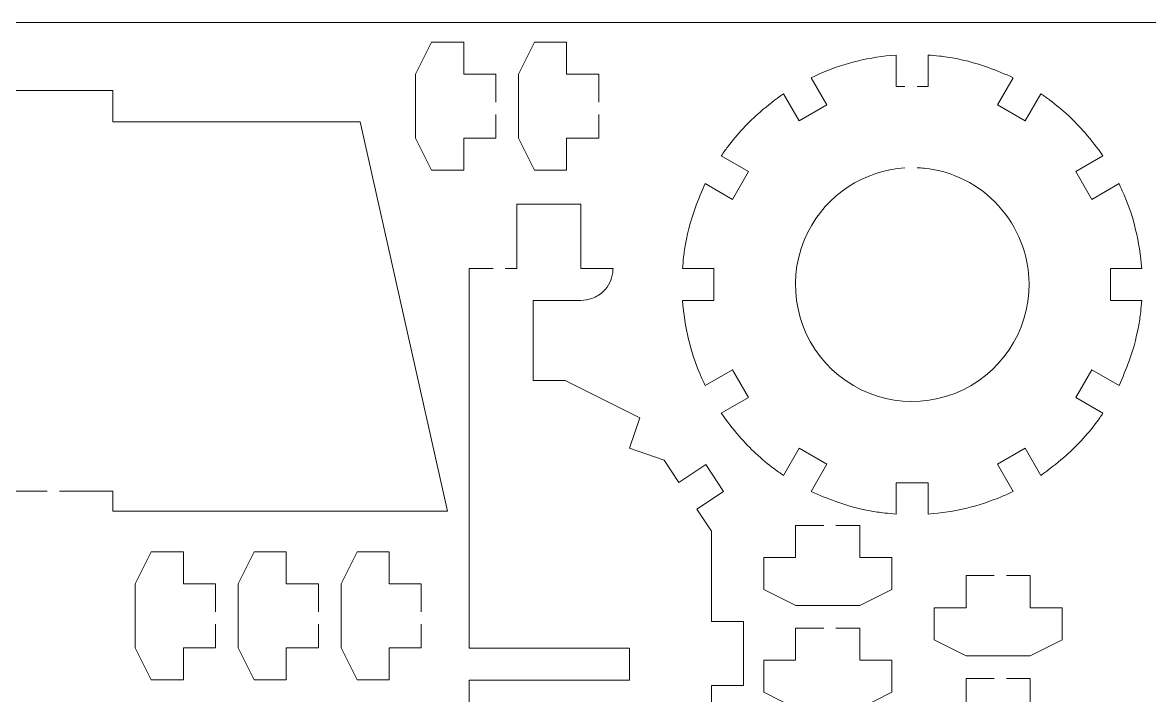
# Model space of a CAD drawing. Header units: centimetres. Extents: x -17.9 to 31.7, y -34.2 to -8.9.
# Drawn here: x -10.61 to -1.44, y -14.4 to -8.92 of the extents above; entities that cross this region are included whole.
import ezdxf

# ---------------------------------------------------------------- set-up
doc = ezdxf.new("R2010")
doc.units = ezdxf.units.CM
doc.header["$MEASUREMENT"] = 0
doc.layers.add('Layer 1', color=7, linetype='Continuous')

msp = doc.modelspace()

# ---------------------------------------------------------------- linework, layer by layer
at = {"layer": 'Layer 1', "color": 250, "lineweight": 20}
msp.add_open_spline([(31.68436, -8.92394), (31.68436, -8.92394), (-17.90561, -8.92394), (-17.90561, -8.92394)], degree=3, dxfattribs=at)
at = {"layer": 'Layer 1', "color": 250, "lineweight": 9}
for points, knots in [([(-6.76079, -9.57305), (-6.76079, -9.57305), (-6.76079, -9.34423), (-6.76079, -9.34423), (-6.76079, -9.34423), (-6.76079, -9.34423), (-7.02177, -9.34423), (-7.02177, -9.34423), (-7.02177, -9.34423), (-7.02177, -9.34423), (-7.02177, -9.0845), (-7.02177, -9.0845), (-7.02177, -9.0845), (-7.02177, -9.0845), (-7.28275, -9.0845), (-7.28275, -9.0845), (-7.28275, -9.0845), (-7.28275, -9.0845), (-7.41325, -9.34549), (-7.41325, -9.34549), (-7.41325, -9.34549), (-7.41325, -9.34549), (-7.41325, -9.8662), (-7.41325, -9.8662), (-7.41325, -9.8662), (-7.41325, -9.8662), (-7.28275, -10.12718), (-7.28275, -10.12718)], [0, 0, 0, 0, 0.125, 0.125, 0.125, 0.125, 0.25, 0.25, 0.25, 0.25, 0.375, 0.375, 0.375, 0.375, 0.5, 0.5, 0.5, 0.5, 0.625, 0.625, 0.625, 0.625, 0.75, 0.75, 0.75, 0.75, 1, 1, 1, 1]), ([(-5.92294, -9.57305), (-5.92294, -9.57305), (-5.92294, -9.34423), (-5.92294, -9.34423), (-5.92294, -9.34423), (-5.92294, -9.34423), (-6.18392, -9.34423), (-6.18392, -9.34423), (-6.18392, -9.34423), (-6.18392, -9.34423), (-6.18392, -9.0845), (-6.18392, -9.0845), (-6.18392, -9.0845), (-6.18392, -9.0845), (-6.4449, -9.0845), (-6.4449, -9.0845), (-6.4449, -9.0845), (-6.4449, -9.0845), (-6.5754, -9.34549), (-6.5754, -9.34549), (-6.5754, -9.34549), (-6.5754, -9.34549), (-6.5754, -9.8662), (-6.5754, -9.8662), (-6.5754, -9.8662), (-6.5754, -9.8662), (-6.4449, -10.12718), (-6.4449, -10.12718)], [0, 0, 0, 0, 0.125, 0.125, 0.125, 0.125, 0.25, 0.25, 0.25, 0.25, 0.375, 0.375, 0.375, 0.375, 0.5, 0.5, 0.5, 0.5, 0.625, 0.625, 0.625, 0.625, 0.75, 0.75, 0.75, 0.75, 1, 1, 1, 1]), ([(-4.92492, -10.00962), (-4.92492, -10.00962), (-4.70339, -10.13772), (-4.70339, -10.13772), (-4.70339, -10.13772), (-4.70339, -10.13772), (-4.83388, -10.36374), (-4.83388, -10.36374), (-4.83388, -10.36374), (-4.83388, -10.36374), (-5.0555, -10.23578), (-5.0555, -10.23578), (-5.0555, -10.23578), (-5.08547, -10.30119), (-5.1128, -10.36779), (-5.13741, -10.43541), (-5.13741, -10.43541), (-5.1772, -10.5447), (-5.20608, -10.65765), (-5.22365, -10.77262), (-5.22365, -10.77262), (-5.22682, -10.79341), (-5.22953, -10.81427), (-5.23177, -10.83518), (-5.23177, -10.83518), (-5.23504, -10.86579), (-5.23785, -10.89645), (-5.24019, -10.92715), (-5.24019, -10.92715), (-5.24019, -10.92715), (-4.98484, -10.92715), (-4.98484, -10.92715), (-4.98484, -10.92715), (-4.98484, -10.92715), (-4.98484, -11.18813), (-4.98484, -11.18813), (-4.98484, -11.18813), (-4.98484, -11.18813), (-5.24019, -11.18813), (-5.24019, -11.18813), (-5.24019, -11.18813), (-5.23208, -11.29468), (-5.2156, -11.40042), (-5.19089, -11.50438), (-5.19089, -11.50438), (-5.1679, -11.6011), (-5.13676, -11.69571), (-5.0978, -11.78718), (-5.0978, -11.78718), (-5.09116, -11.80275), (-5.08422, -11.81818), (-5.07696, -11.83348), (-5.07696, -11.83348), (-5.06971, -11.84877), (-5.06256, -11.8641), (-5.0555, -11.87949), (-5.0555, -11.87949), (-5.0555, -11.87949), (-4.83388, -11.75153), (-4.83388, -11.75153), (-4.83388, -11.75153), (-4.83388, -11.75153), (-4.70339, -11.97755), (-4.70339, -11.97755), (-4.70339, -11.97755), (-4.70339, -11.97755), (-4.92492, -12.10564), (-4.92492, -12.10564), (-4.92492, -12.10564), (-4.8791, -12.17007), (-4.8303, -12.23235), (-4.77869, -12.29224), (-4.77869, -12.29224), (-4.69325, -12.39137), (-4.59729, -12.48092), (-4.4925, -12.55929), (-4.4925, -12.55929), (-4.48046, -12.56828), (-4.46828, -12.57707), (-4.45593, -12.58563), (-4.45593, -12.58563), (-4.44358, -12.59418), (-4.43129, -12.60282), (-4.41904, -12.61152), (-4.41904, -12.61152), (-4.41904, -12.61152), (-4.29095, -12.38999), (-4.29095, -12.38999), (-4.29095, -12.38999), (-4.29095, -12.38999), (-4.06493, -12.52048), (-4.06493, -12.52048), (-4.06493, -12.52048), (-4.06493, -12.52048), (-4.19288, -12.74211), (-4.19288, -12.74211), (-4.19288, -12.74211), (-4.12746, -12.77208), (-4.06087, -12.79941), (-3.99327, -12.82401), (-3.99327, -12.82401), (-3.88397, -12.86379), (-3.77103, -12.89268), (-3.65605, -12.91024), (-3.65605, -12.91024), (-3.63525, -12.91342), (-3.6144, -12.91612), (-3.59348, -12.91837), (-3.59348, -12.91837), (-3.56288, -12.92164), (-3.53222, -12.92445), (-3.50153, -12.92678), (-3.50153, -12.92678), (-3.50153, -12.92678), (-3.50152, -12.67145), (-3.50152, -12.67145), (-3.50152, -12.67145), (-3.50152, -12.67145), (-3.24054, -12.67145), (-3.24054, -12.67145), (-3.24054, -12.67145), (-3.24054, -12.67145), (-3.24054, -12.92678), (-3.24054, -12.92678), (-3.24054, -12.92678), (-3.13399, -12.91867), (-3.02825, -12.9022), (-2.92429, -12.87749), (-2.92429, -12.87749), (-2.82756, -12.85449), (-2.73296, -12.82336), (-2.64149, -12.7844), (-2.64149, -12.7844), (-2.62591, -12.77776), (-2.61049, -12.77082), (-2.59519, -12.76356), (-2.59519, -12.76356), (-2.57991, -12.75631), (-2.56457, -12.74915), (-2.54919, -12.74211), (-2.54919, -12.74211), (-2.54919, -12.74211), (-2.67714, -12.52048), (-2.67714, -12.52048), (-2.67714, -12.52048), (-2.67714, -12.52048), (-2.45111, -12.38999), (-2.45111, -12.38999), (-2.45111, -12.38999), (-2.45111, -12.38999), (-2.32302, -12.61152), (-2.32302, -12.61152), (-2.32302, -12.61152), (-2.25859, -12.5657), (-2.19633, -12.5169), (-2.13643, -12.46528), (-2.13643, -12.46528), (-2.0373, -12.37985), (-1.94776, -12.28389), (-1.86938, -12.1791), (-1.86938, -12.1791), (-1.86038, -12.16705), (-1.85161, -12.15487), (-1.84304, -12.14252), (-1.84304, -12.14252), (-1.83448, -12.13018), (-1.82585, -12.11788), (-1.81714, -12.10564), (-1.81714, -12.10564), (-1.81714, -12.10564), (-2.03867, -11.97755), (-2.03867, -11.97755), (-2.03867, -11.97755), (-2.03867, -11.97755), (-1.90818, -11.75153), (-1.90818, -11.75153), (-1.90818, -11.75153), (-1.90818, -11.75153), (-1.68656, -11.87948), (-1.68656, -11.87948), (-1.68656, -11.87948), (-1.65659, -11.81407), (-1.62927, -11.74748), (-1.60466, -11.67986), (-1.60466, -11.67986), (-1.56487, -11.57057), (-1.536, -11.45762), (-1.51843, -11.34265), (-1.51843, -11.34265), (-1.51525, -11.32186), (-1.51254, -11.301), (-1.5103, -11.28009), (-1.5103, -11.28009), (-1.50702, -11.24947), (-1.50422, -11.21882), (-1.50188, -11.18813), (-1.50188, -11.18813), (-1.50188, -11.18813), (-1.75722, -11.18813), (-1.75722, -11.18813), (-1.75722, -11.18813), (-1.75722, -11.18813), (-1.75722, -10.92715), (-1.75722, -10.92715), (-1.75722, -10.92715), (-1.75722, -10.92715), (-1.50188, -10.92715), (-1.50188, -10.92715), (-1.50188, -10.92715), (-1.50999, -10.8206), (-1.52648, -10.71485), (-1.55119, -10.61089), (-1.55119, -10.61089), (-1.57417, -10.51416), (-1.60532, -10.41956), (-1.64428, -10.32809), (-1.64428, -10.32809), (-1.6509, -10.31252), (-1.65785, -10.29709), (-1.6651, -10.2818), (-1.6651, -10.2818), (-1.67236, -10.2665), (-1.67951, -10.25118), (-1.68657, -10.23579), (-1.68657, -10.23579), (-1.68657, -10.23579), (-1.90818, -10.36374), (-1.90818, -10.36374), (-1.90818, -10.36374), (-1.90818, -10.36374), (-2.03867, -10.13772), (-2.03867, -10.13772), (-2.03867, -10.13772), (-2.03867, -10.13772), (-1.81714, -10.00962), (-1.81714, -10.00962), (-1.81714, -10.00962), (-1.86297, -9.94518), (-1.91177, -9.88292), (-1.96339, -9.82302), (-1.96339, -9.82302), (-2.04882, -9.72389), (-2.14478, -9.63435), (-2.24958, -9.55598), (-2.24958, -9.55598), (-2.26161, -9.54698), (-2.2738, -9.5382), (-2.28614, -9.52964), (-2.28614, -9.52964), (-2.29849, -9.52107), (-2.31078, -9.51245), (-2.32302, -9.50374), (-2.32302, -9.50374), (-2.32302, -9.50374), (-2.45111, -9.72528), (-2.45111, -9.72528), (-2.45111, -9.72528), (-2.45111, -9.72528), (-2.67714, -9.5948), (-2.67714, -9.5948), (-2.67714, -9.5948), (-2.67714, -9.5948), (-2.54918, -9.37316), (-2.54918, -9.37316), (-2.54918, -9.37316), (-2.61459, -9.34319), (-2.68118, -9.31586), (-2.7488, -9.29126), (-2.7488, -9.29126), (-2.85809, -9.25147), (-2.97104, -9.22259), (-3.08601, -9.20503), (-3.08601, -9.20503), (-3.10681, -9.20184), (-3.12767, -9.19914), (-3.14858, -9.1969), (-3.14858, -9.1969), (-3.17919, -9.19362), (-3.20985, -9.19082), (-3.24054, -9.18849), (-3.24054, -9.18849), (-3.24054, -9.18849), (-3.24054, -9.44382), (-3.24054, -9.44382), (-3.24054, -9.44382), (-3.24054, -9.44382), (-3.32921, -9.44382), (-3.32921, -9.44382)], [0, 0, 0, 0, 0.0136986, 0.0136986, 0.0136986, 0.0136986, 0.0273973, 0.0273973, 0.0273973, 0.0273973, 0.0410959, 0.0410959, 0.0410959, 0.0410959, 0.0547945, 0.0547945, 0.0547945, 0.0547945, 0.0684932, 0.0684932, 0.0684932, 0.0684932, 0.0821918, 0.0821918, 0.0821918, 0.0821918, 0.0958904, 0.0958904, 0.0958904, 0.0958904, 0.109589, 0.109589, 0.109589, 0.109589, 0.1232877, 0.1232877, 0.1232877, 0.1232877, 0.1369863, 0.1369863, 0.1369863, 0.1369863, 0.1506849, 0.1506849, 0.1506849, 0.1506849, 0.1643836, 0.1643836, 0.1643836, 0.1643836, 0.1780822, 0.1780822, 0.1780822, 0.1780822, 0.1917808, 0.1917808, 0.1917808, 0.1917808, 0.2054795, 0.2054795, 0.2054795, 0.2054795, 0.2191781, 0.2191781, 0.2191781, 0.2191781, 0.2328767, 0.2328767, 0.2328767, 0.2328767, 0.2465753, 0.2465753, 0.2465753, 0.2465753, 0.260274, 0.260274, 0.260274, 0.260274, 0.2739726, 0.2739726, 0.2739726, 0.2739726, 0.2876712, 0.2876712, 0.2876712, 0.2876712, 0.3013699, 0.3013699, 0.3013699, 0.3013699, 0.3150685, 0.3150685, 0.3150685, 0.3150685, 0.3287671, 0.3287671, 0.3287671, 0.3287671, 0.3424658, 0.3424658, 0.3424658, 0.3424658, 0.3561644, 0.3561644, 0.3561644, 0.3561644, 0.369863, 0.369863, 0.369863, 0.369863, 0.3835616, 0.3835616, 0.3835616, 0.3835616, 0.3972603, 0.3972603, 0.3972603, 0.3972603, 0.4109589, 0.4109589, 0.4109589, 0.4109589, 0.4246575, 0.4246575, 0.4246575, 0.4246575, 0.4383562, 0.4383562, 0.4383562, 0.4383562, 0.4520548, 0.4520548, 0.4520548, 0.4520548, 0.4657534, 0.4657534, 0.4657534, 0.4657534, 0.4794521, 0.4794521, 0.4794521, 0.4794521, 0.4931507, 0.4931507, 0.4931507, 0.4931507, 0.5068493, 0.5068493, 0.5068493, 0.5068493, 0.5205479, 0.5205479, 0.5205479, 0.5205479, 0.5342466, 0.5342466, 0.5342466, 0.5342466, 0.5479452, 0.5479452, 0.5479452, 0.5479452, 0.5616438, 0.5616438, 0.5616438, 0.5616438, 0.5753425, 0.5753425, 0.5753425, 0.5753425, 0.5890411, 0.5890411, 0.5890411, 0.5890411, 0.6027397, 0.6027397, 0.6027397, 0.6027397, 0.6164384, 0.6164384, 0.6164384, 0.6164384, 0.630137, 0.630137, 0.630137, 0.630137, 0.6438356, 0.6438356, 0.6438356, 0.6438356, 0.6575342, 0.6575342, 0.6575342, 0.6575342, 0.6712329, 0.6712329, 0.6712329, 0.6712329, 0.6849315, 0.6849315, 0.6849315, 0.6849315, 0.6986301, 0.6986301, 0.6986301, 0.6986301, 0.7123288, 0.7123288, 0.7123288, 0.7123288, 0.7260274, 0.7260274, 0.7260274, 0.7260274, 0.739726, 0.739726, 0.739726, 0.739726, 0.7534247, 0.7534247, 0.7534247, 0.7534247, 0.7671233, 0.7671233, 0.7671233, 0.7671233, 0.7808219, 0.7808219, 0.7808219, 0.7808219, 0.7945205, 0.7945205, 0.7945205, 0.7945205, 0.8082192, 0.8082192, 0.8082192, 0.8082192, 0.8219178, 0.8219178, 0.8219178, 0.8219178, 0.8356164, 0.8356164, 0.8356164, 0.8356164, 0.8493151, 0.8493151, 0.8493151, 0.8493151, 0.8630137, 0.8630137, 0.8630137, 0.8630137, 0.8767123, 0.8767123, 0.8767123, 0.8767123, 0.890411, 0.890411, 0.890411, 0.890411, 0.9041096, 0.9041096, 0.9041096, 0.9041096, 0.9178082, 0.9178082, 0.9178082, 0.9178082, 0.9315068, 0.9315068, 0.9315068, 0.9315068, 0.9452055, 0.9452055, 0.9452055, 0.9452055, 0.9589041, 0.9589041, 0.9589041, 0.9589041, 0.9726027, 0.9726027, 0.9726027, 0.9726027, 1, 1, 1, 1]), ([(-3.42921, -9.44382), (-3.42921, -9.44382), (-3.50152, -9.44382), (-3.50152, -9.44382), (-3.50152, -9.44382), (-3.50152, -9.44382), (-3.50152, -9.18848), (-3.50152, -9.18848), (-3.50152, -9.18848), (-3.60807, -9.19659), (-3.71381, -9.21307), (-3.81778, -9.23778), (-3.81778, -9.23778), (-3.91451, -9.26077), (-4.00911, -9.29191), (-4.10058, -9.33087), (-4.10058, -9.33087), (-4.11615, -9.33749), (-4.13159, -9.34444), (-4.14687, -9.3517), (-4.14687, -9.3517), (-4.16216, -9.35896), (-4.1775, -9.36612), (-4.19289, -9.37316), (-4.19289, -9.37316), (-4.19289, -9.37316), (-4.06493, -9.5948), (-4.06493, -9.5948), (-4.06493, -9.5948), (-4.06493, -9.5948), (-4.29095, -9.72528), (-4.29095, -9.72528), (-4.29095, -9.72528), (-4.29095, -9.72528), (-4.41904, -9.50374), (-4.41904, -9.50374), (-4.41904, -9.50374), (-4.48349, -9.54956), (-4.54575, -9.59837), (-4.60564, -9.64999), (-4.60564, -9.64999), (-4.70477, -9.7354), (-4.79432, -9.83137), (-4.8727, -9.93617), (-4.8727, -9.93617), (-4.88168, -9.94821), (-4.89047, -9.9604), (-4.89903, -9.97274), (-4.89903, -9.97274), (-4.90758, -9.98508), (-4.91622, -9.99738), (-4.92492, -10.00962)], [0, 0, 0, 0, 0.0714286, 0.0714286, 0.0714286, 0.0714286, 0.1428571, 0.1428571, 0.1428571, 0.1428571, 0.2142857, 0.2142857, 0.2142857, 0.2142857, 0.2857143, 0.2857143, 0.2857143, 0.2857143, 0.3571429, 0.3571429, 0.3571429, 0.3571429, 0.4285714, 0.4285714, 0.4285714, 0.4285714, 0.5, 0.5, 0.5, 0.5, 0.5714286, 0.5714286, 0.5714286, 0.5714286, 0.6428571, 0.6428571, 0.6428571, 0.6428571, 0.7142857, 0.7142857, 0.7142857, 0.7142857, 0.7857143, 0.7857143, 0.7857143, 0.7857143, 0.8571429, 0.8571429, 0.8571429, 0.8571429, 1, 1, 1, 1]), ([(-7.15321, -12.90324), (-7.15321, -12.90324), (-7.86432, -9.73376), (-7.86432, -9.73376), (-7.86432, -9.73376), (-7.86432, -9.73376), (-9.87843, -9.73376), (-9.87843, -9.73376), (-9.87843, -9.73376), (-9.87843, -9.73376), (-9.87843, -9.47614), (-9.87843, -9.47614), (-9.87843, -9.47614), (-9.87843, -9.47614), (-10.92237, -9.47614), (-10.92237, -9.47614), (-10.92237, -9.47614), (-10.92237, -9.47614), (-10.92237, -9.73376), (-10.92237, -9.73376), (-10.92237, -9.73376), (-10.92237, -9.73376), (-12.93646, -9.73376), (-12.93646, -9.73376), (-12.93646, -9.73376), (-12.93646, -9.73376), (-13.64761, -12.90324), (-13.64761, -12.90324), (-13.64761, -12.90324), (-13.64761, -12.90324), (-10.92237, -12.90324), (-10.92237, -12.90324), (-10.92237, -12.90324), (-10.92237, -12.90324), (-10.92237, -12.74131), (-10.92237, -12.74131), (-10.92237, -12.74131), (-10.92237, -12.74131), (-10.41326, -12.74131), (-10.41326, -12.74131)], [0, 0, 0, 0, 0.0909091, 0.0909091, 0.0909091, 0.0909091, 0.1818182, 0.1818182, 0.1818182, 0.1818182, 0.2727273, 0.2727273, 0.2727273, 0.2727273, 0.3636364, 0.3636364, 0.3636364, 0.3636364, 0.4545455, 0.4545455, 0.4545455, 0.4545455, 0.5454545, 0.5454545, 0.5454545, 0.5454545, 0.6363636, 0.6363636, 0.6363636, 0.6363636, 0.7272727, 0.7272727, 0.7272727, 0.7272727, 0.8181818, 0.8181818, 0.8181818, 0.8181818, 1, 1, 1, 1]), ([(-7.28275, -10.12718), (-7.28275, -10.12718), (-7.02175, -10.12718), (-7.02175, -10.12718), (-7.02175, -10.12718), (-7.02175, -10.12718), (-7.02175, -9.8662), (-7.02175, -9.8662), (-7.02175, -9.8662), (-7.02175, -9.8662), (-6.76079, -9.8662), (-6.76079, -9.8662), (-6.76079, -9.8662), (-6.76079, -9.8662), (-6.76079, -9.67305), (-6.76079, -9.67305)], [0, 0, 0, 0, 0.2, 0.2, 0.2, 0.2, 0.4, 0.4, 0.4, 0.4, 0.6, 0.6, 0.6, 0.6, 1, 1, 1, 1]), ([(-6.4449, -10.12718), (-6.4449, -10.12718), (-6.1839, -10.12718), (-6.1839, -10.12718), (-6.1839, -10.12718), (-6.1839, -10.12718), (-6.1839, -9.8662), (-6.1839, -9.8662), (-6.1839, -9.8662), (-6.1839, -9.8662), (-5.92294, -9.8662), (-5.92294, -9.8662), (-5.92294, -9.8662), (-5.92294, -9.8662), (-5.92294, -9.67305), (-5.92294, -9.67305)], [0, 0, 0, 0, 0.2, 0.2, 0.2, 0.2, 0.4, 0.4, 0.4, 0.4, 0.6, 0.6, 0.6, 0.6, 1, 1, 1, 1]), ([(-3.42921, -10.10777), (-3.76261, -10.12892), (-4.0655, -10.32474), (-4.21909, -10.62997), (-4.21909, -10.62997), (-4.39629, -10.98211), (-4.33812, -11.40703), (-4.07282, -11.6986), (-4.07282, -11.6986), (-3.80745, -11.99024), (-3.38959, -12.08776), (-3.02254, -11.94374), (-3.02254, -11.94374), (-2.65548, -11.79971), (-2.41546, -11.44404), (-2.41924, -11.04977), (-2.41924, -11.04977), (-2.42148, -10.8149), (-2.51009, -10.58908), (-2.66817, -10.41536), (-2.66817, -10.41536), (-2.82547, -10.24248), (-3.0412, -10.13393), (-3.27378, -10.11063)], [0, 0, 0, 0, 0.1428571, 0.1428571, 0.1428571, 0.1428571, 0.2857143, 0.2857143, 0.2857143, 0.2857143, 0.4285714, 0.4285714, 0.4285714, 0.4285714, 0.5714286, 0.5714286, 0.5714286, 0.5714286, 0.7142857, 0.7142857, 0.7142857, 0.7142857, 1, 1, 1, 1]), ([(-5.3119, -18.84972), (-5.3119, -18.84972), (-4.70847, -18.84972), (-4.70847, -18.84972), (-4.70847, -18.84972), (-4.70847, -18.84972), (-4.70847, -18.32774), (-4.70847, -18.32774), (-4.70847, -18.32774), (-4.70847, -18.32774), (-4.96946, -18.32774), (-4.96946, -18.32774), (-4.96946, -18.32774), (-4.96946, -18.32774), (-4.96946, -17.43143), (-4.96946, -17.43143), (-4.96946, -17.43143), (-4.96946, -17.43143), (-4.70847, -17.43143), (-4.70847, -17.43143), (-4.70847, -17.43143), (-4.70847, -17.43143), (-4.70847, -16.90946), (-4.70847, -16.90946), (-4.70847, -16.90946), (-4.70847, -16.90946), (-5.58678, -16.90946), (-5.58678, -16.90946), (-5.58678, -16.90946), (-5.58678, -16.90946), (-5.58678, -15.98254), (-5.58678, -15.98254), (-5.58678, -15.98254), (-5.58678, -15.98254), (-5.67304, -15.73621), (-5.67304, -15.73621), (-5.67304, -15.73621), (-5.67304, -15.73621), (-5.38875, -15.63666), (-5.38875, -15.63666), (-5.38875, -15.63666), (-5.38875, -15.63666), (-5.2693, -15.45644), (-5.2693, -15.45644), (-5.2693, -15.45644), (-5.2693, -15.45644), (-5.05176, -15.60062), (-5.05176, -15.60062), (-5.05176, -15.60062), (-5.05176, -15.60062), (-4.90757, -15.38309), (-4.90757, -15.38309), (-4.90757, -15.38309), (-4.90757, -15.38309), (-5.12511, -15.2389), (-5.12511, -15.2389), (-5.12511, -15.2389), (-5.12511, -15.2389), (-5.00565, -15.05868), (-5.00565, -15.05868), (-5.00565, -15.05868), (-5.00565, -15.05868), (-5.00565, -14.32349), (-5.00565, -14.32349), (-5.00565, -14.32349), (-5.00565, -14.32349), (-4.74467, -14.32349), (-4.74467, -14.32349), (-4.74467, -14.32349), (-4.74467, -14.32349), (-4.74467, -13.80152), (-4.74467, -13.80152), (-4.74467, -13.80152), (-4.74467, -13.80152), (-5.00565, -13.80152), (-5.00565, -13.80152), (-5.00565, -13.80152), (-5.00565, -13.80152), (-5.00565, -13.06633), (-5.00565, -13.06633), (-5.00565, -13.06633), (-5.00565, -13.06633), (-5.12511, -12.88611), (-5.12511, -12.88611), (-5.12511, -12.88611), (-5.12511, -12.88611), (-4.90757, -12.74193), (-4.90757, -12.74193), (-4.90757, -12.74193), (-4.90757, -12.74193), (-5.05176, -12.52438), (-5.05176, -12.52438), (-5.05176, -12.52438), (-5.05176, -12.52438), (-5.2693, -12.66858), (-5.2693, -12.66858), (-5.2693, -12.66858), (-5.2693, -12.66858), (-5.38875, -12.48835), (-5.38875, -12.48835), (-5.38875, -12.48835), (-5.38875, -12.48835), (-5.67304, -12.3888), (-5.67304, -12.3888), (-5.67304, -12.3888), (-5.67304, -12.3888), (-5.58678, -12.14248), (-5.58678, -12.14248), (-5.58678, -12.14248), (-5.58678, -12.14248), (-6.195, -11.83808), (-6.195, -11.83808), (-6.195, -11.83808), (-6.195, -11.83808), (-6.45579, -11.83808), (-6.45579, -11.83808), (-6.45579, -11.83808), (-6.45579, -11.83808), (-6.45579, -11.18729), (-6.45579, -11.18729), (-6.45579, -11.18729), (-6.45579, -11.18729), (-6.06703, -11.18729), (-6.06703, -11.18729), (-6.06703, -11.18729), (-6.03678, -11.1863), (-6.00685, -11.18075), (-5.97825, -11.17084), (-5.97825, -11.17084), (-5.9422, -11.15833), (-5.90946, -11.13783), (-5.88248, -11.11085), (-5.88248, -11.11085), (-5.84185, -11.07022), (-5.81577, -11.01733), (-5.80828, -10.96038), (-5.80828, -10.96038), (-5.80753, -10.95472), (-5.80688, -10.94905), (-5.80688, -10.94336), (-5.80688, -10.94336), (-5.80688, -10.93766), (-5.80604, -10.93199), (-5.80604, -10.92631), (-5.80604, -10.92631), (-5.80604, -10.92631), (-6.06703, -10.92631), (-6.06703, -10.92631), (-6.06703, -10.92631), (-6.06703, -10.92631), (-6.06703, -10.40433), (-6.06703, -10.40433), (-6.06703, -10.40433), (-6.06703, -10.40433), (-6.58863, -10.40433), (-6.58863, -10.40433), (-6.58863, -10.40433), (-6.58863, -10.40433), (-6.58863, -10.92631), (-6.58863, -10.92631), (-6.58863, -10.92631), (-6.58863, -10.92631), (-6.6832, -10.92631), (-6.6832, -10.92631)], [0, 0, 0, 0, 0.0238095, 0.0238095, 0.0238095, 0.0238095, 0.047619, 0.047619, 0.047619, 0.047619, 0.0714286, 0.0714286, 0.0714286, 0.0714286, 0.0952381, 0.0952381, 0.0952381, 0.0952381, 0.1190476, 0.1190476, 0.1190476, 0.1190476, 0.1428571, 0.1428571, 0.1428571, 0.1428571, 0.1666667, 0.1666667, 0.1666667, 0.1666667, 0.1904762, 0.1904762, 0.1904762, 0.1904762, 0.2142857, 0.2142857, 0.2142857, 0.2142857, 0.2380952, 0.2380952, 0.2380952, 0.2380952, 0.2619048, 0.2619048, 0.2619048, 0.2619048, 0.2857143, 0.2857143, 0.2857143, 0.2857143, 0.3095238, 0.3095238, 0.3095238, 0.3095238, 0.3333333, 0.3333333, 0.3333333, 0.3333333, 0.3571429, 0.3571429, 0.3571429, 0.3571429, 0.3809524, 0.3809524, 0.3809524, 0.3809524, 0.4047619, 0.4047619, 0.4047619, 0.4047619, 0.4285714, 0.4285714, 0.4285714, 0.4285714, 0.452381, 0.452381, 0.452381, 0.452381, 0.4761905, 0.4761905, 0.4761905, 0.4761905, 0.5, 0.5, 0.5, 0.5, 0.5238095, 0.5238095, 0.5238095, 0.5238095, 0.547619, 0.547619, 0.547619, 0.547619, 0.5714286, 0.5714286, 0.5714286, 0.5714286, 0.5952381, 0.5952381, 0.5952381, 0.5952381, 0.6190476, 0.6190476, 0.6190476, 0.6190476, 0.6428571, 0.6428571, 0.6428571, 0.6428571, 0.6666667, 0.6666667, 0.6666667, 0.6666667, 0.6904762, 0.6904762, 0.6904762, 0.6904762, 0.7142857, 0.7142857, 0.7142857, 0.7142857, 0.7380952, 0.7380952, 0.7380952, 0.7380952, 0.7619048, 0.7619048, 0.7619048, 0.7619048, 0.7857143, 0.7857143, 0.7857143, 0.7857143, 0.8095238, 0.8095238, 0.8095238, 0.8095238, 0.8333333, 0.8333333, 0.8333333, 0.8333333, 0.8571429, 0.8571429, 0.8571429, 0.8571429, 0.8809524, 0.8809524, 0.8809524, 0.8809524, 0.9047619, 0.9047619, 0.9047619, 0.9047619, 0.9285714, 0.9285714, 0.9285714, 0.9285714, 0.952381, 0.952381, 0.952381, 0.952381, 1, 1, 1, 1]), ([(-6.7832, -10.92631), (-6.7832, -10.92631), (-6.97777, -10.92631), (-6.97777, -10.92631), (-6.97777, -10.92631), (-6.97777, -10.92631), (-6.97777, -14.01845), (-6.97777, -14.01845), (-6.97777, -14.01845), (-6.97777, -14.01845), (-5.67304, -14.01845), (-5.67304, -14.01845), (-5.67304, -14.01845), (-5.67304, -14.01845), (-5.67304, -14.27883), (-5.67304, -14.27883), (-5.67304, -14.27883), (-5.67304, -14.27883), (-6.97797, -14.27883), (-6.97797, -14.27883), (-6.97797, -14.27883), (-6.97797, -14.27883), (-6.97798, -16.29522), (-6.97798, -16.29522), (-6.97798, -16.29522), (-6.97897, -16.32547), (-6.98451, -16.35541), (-6.99443, -16.38401), (-6.99443, -16.38401), (-7.00693, -16.42005), (-7.02744, -16.4528), (-7.05442, -16.47977), (-7.05442, -16.47977), (-7.07459, -16.49994), (-7.09794, -16.51668), (-7.12353, -16.5293), (-7.12353, -16.5293), (-7.14912, -16.54192), (-7.17661, -16.55026), (-7.2049, -16.55399), (-7.2049, -16.55399), (-7.22065, -16.55606), (-7.2365, -16.5573), (-7.25238, -16.55772), (-7.25238, -16.55772), (-7.28209, -16.55849), (-7.31139, -16.56471), (-7.33884, -16.57609), (-7.33884, -16.57609), (-7.38116, -16.59363), (-7.41813, -16.62199), (-7.44602, -16.65834), (-7.44602, -16.65834), (-7.4739, -16.69468), (-7.49174, -16.73772), (-7.49771, -16.78315), (-7.49771, -16.78315), (-7.49771, -16.78691), (-7.49883, -16.79069), (-7.49883, -16.79447), (-7.49883, -16.79447), (-7.49883, -16.80205), (-7.49995, -16.80963), (-7.49995, -16.81722), (-7.49995, -16.81722), (-7.49995, -16.81722), (-7.49994, -17.0782), (-7.49994, -17.0782), (-7.49994, -17.0782), (-7.49896, -17.10845), (-7.49341, -17.13838), (-7.48349, -17.16697), (-7.48349, -17.16697), (-7.471, -17.20302), (-7.45048, -17.23576), (-7.42351, -17.26274), (-7.42351, -17.26274), (-7.40334, -17.28292), (-7.37999, -17.29965), (-7.3544, -17.31226), (-7.3544, -17.31226), (-7.3288, -17.32489), (-7.30132, -17.33322), (-7.27304, -17.33694), (-7.27304, -17.33694), (-7.25728, -17.33901), (-7.24143, -17.34026), (-7.22554, -17.34068), (-7.22554, -17.34068), (-7.19584, -17.34144), (-7.16653, -17.34767), (-7.13908, -17.35903), (-7.13908, -17.35903), (-7.09676, -17.37656), (-7.05978, -17.40493), (-7.03188, -17.44127), (-7.03188, -17.44127), (-7.00399, -17.47761), (-6.98615, -17.52066), (-6.98016, -17.56608), (-6.98016, -17.56608), (-6.98016, -17.56985), (-6.97904, -17.57365), (-6.97904, -17.57745), (-6.97904, -17.57745), (-6.97904, -17.58501), (-6.97792, -17.59258), (-6.97792, -17.60015), (-6.97792, -17.60015), (-6.97792, -17.60015), (-6.97793, -20.50588), (-6.97793, -20.50588), (-6.97793, -20.50588), (-6.97892, -20.53613), (-6.98447, -20.56605), (-6.99439, -20.59465), (-6.99439, -20.59465), (-7.00689, -20.63069), (-7.02739, -20.66343), (-7.05437, -20.69041), (-7.05437, -20.69041), (-7.07455, -20.71059), (-7.0979, -20.72732), (-7.12348, -20.73994), (-7.12348, -20.73994), (-7.14907, -20.75256), (-7.17656, -20.7609), (-7.20485, -20.76462), (-7.20485, -20.76462), (-7.2206, -20.76669), (-7.23645, -20.76794), (-7.25233, -20.76835), (-7.25233, -20.76835), (-7.28203, -20.76912), (-7.31134, -20.77535), (-7.33879, -20.78672), (-7.33879, -20.78672), (-7.38111, -20.80425), (-7.41807, -20.83261), (-7.44597, -20.86896), (-7.44597, -20.86896), (-7.47386, -20.90531), (-7.49169, -20.94835), (-7.49766, -20.99377), (-7.49766, -20.99377), (-7.49766, -20.99754), (-7.49878, -21.00131), (-7.49878, -21.0051), (-7.49878, -21.0051), (-7.49878, -21.01268), (-7.4999, -21.02025), (-7.4999, -21.02784), (-7.4999, -21.02784), (-7.4999, -21.02784), (-7.4999, -21.28882), (-7.4999, -21.28882), (-7.4999, -21.28882), (-7.49891, -21.31907), (-7.49337, -21.34901), (-7.48346, -21.37761), (-7.48346, -21.37761), (-7.47097, -21.41365), (-7.45047, -21.44639), (-7.4235, -21.47336), (-7.4235, -21.47336), (-7.40334, -21.49353), (-7.38, -21.51027), (-7.35441, -21.52289), (-7.35441, -21.52289), (-7.32882, -21.53551), (-7.30134, -21.54385), (-7.27305, -21.54757), (-7.27305, -21.54757), (-7.2573, -21.54965), (-7.24145, -21.55089), (-7.22556, -21.55131), (-7.22556, -21.55131), (-7.19586, -21.55208), (-7.16656, -21.55831), (-7.13911, -21.56968), (-7.13911, -21.56968), (-7.09678, -21.58721), (-7.0598, -21.61557), (-7.03191, -21.65191), (-7.03191, -21.65191), (-7.00401, -21.68826), (-6.98617, -21.73131), (-6.98018, -21.77673), (-6.98018, -21.77673), (-6.98018, -21.7805), (-6.97906, -21.78429), (-6.97906, -21.78809), (-6.97906, -21.78809), (-6.97906, -21.79565), (-6.97794, -21.80322), (-6.97794, -21.8108), (-6.97794, -21.8108), (-6.97794, -21.8108), (-6.97797, -24.33248), (-6.97797, -24.33248), (-6.97797, -24.33248), (-6.97797, -24.33248), (-5.67304, -24.33248), (-5.67304, -24.33248), (-5.67304, -24.33248), (-5.67304, -24.33248), (-5.67304, -24.59287), (-5.67304, -24.59287), (-5.67304, -24.59287), (-5.67304, -24.59287), (-6.45579, -24.59287), (-6.45579, -24.59287), (-6.45579, -24.59287), (-6.45579, -24.59287), (-6.45579, -26.31849), (-6.45579, -26.31849), (-6.45579, -26.31849), (-6.45579, -26.31849), (-6.91388, -26.48479), (-6.91388, -26.48479), (-6.91388, -26.48479), (-6.91388, -26.48479), (-6.91388, -26.8314), (-6.91388, -26.8314), (-6.91388, -26.8314), (-6.91388, -26.8314), (-5.67304, -26.8314), (-5.67304, -26.8314)], [0, 0, 0, 0, 0.0172414, 0.0172414, 0.0172414, 0.0172414, 0.0344828, 0.0344828, 0.0344828, 0.0344828, 0.0517241, 0.0517241, 0.0517241, 0.0517241, 0.0689655, 0.0689655, 0.0689655, 0.0689655, 0.0862069, 0.0862069, 0.0862069, 0.0862069, 0.1034483, 0.1034483, 0.1034483, 0.1034483, 0.1206897, 0.1206897, 0.1206897, 0.1206897, 0.137931, 0.137931, 0.137931, 0.137931, 0.1551724, 0.1551724, 0.1551724, 0.1551724, 0.1724138, 0.1724138, 0.1724138, 0.1724138, 0.1896552, 0.1896552, 0.1896552, 0.1896552, 0.2068966, 0.2068966, 0.2068966, 0.2068966, 0.2241379, 0.2241379, 0.2241379, 0.2241379, 0.2413793, 0.2413793, 0.2413793, 0.2413793, 0.2586207, 0.2586207, 0.2586207, 0.2586207, 0.2758621, 0.2758621, 0.2758621, 0.2758621, 0.2931034, 0.2931034, 0.2931034, 0.2931034, 0.3103448, 0.3103448, 0.3103448, 0.3103448, 0.3275862, 0.3275862, 0.3275862, 0.3275862, 0.3448276, 0.3448276, 0.3448276, 0.3448276, 0.362069, 0.362069, 0.362069, 0.362069, 0.3793103, 0.3793103, 0.3793103, 0.3793103, 0.3965517, 0.3965517, 0.3965517, 0.3965517, 0.4137931, 0.4137931, 0.4137931, 0.4137931, 0.4310345, 0.4310345, 0.4310345, 0.4310345, 0.4482759, 0.4482759, 0.4482759, 0.4482759, 0.4655172, 0.4655172, 0.4655172, 0.4655172, 0.4827586, 0.4827586, 0.4827586, 0.4827586, 0.5, 0.5, 0.5, 0.5, 0.5172414, 0.5172414, 0.5172414, 0.5172414, 0.5344828, 0.5344828, 0.5344828, 0.5344828, 0.5517241, 0.5517241, 0.5517241, 0.5517241, 0.5689655, 0.5689655, 0.5689655, 0.5689655, 0.5862069, 0.5862069, 0.5862069, 0.5862069, 0.6034483, 0.6034483, 0.6034483, 0.6034483, 0.6206897, 0.6206897, 0.6206897, 0.6206897, 0.637931, 0.637931, 0.637931, 0.637931, 0.6551724, 0.6551724, 0.6551724, 0.6551724, 0.6724138, 0.6724138, 0.6724138, 0.6724138, 0.6896552, 0.6896552, 0.6896552, 0.6896552, 0.7068966, 0.7068966, 0.7068966, 0.7068966, 0.7241379, 0.7241379, 0.7241379, 0.7241379, 0.7413793, 0.7413793, 0.7413793, 0.7413793, 0.7586207, 0.7586207, 0.7586207, 0.7586207, 0.7758621, 0.7758621, 0.7758621, 0.7758621, 0.7931034, 0.7931034, 0.7931034, 0.7931034, 0.8103448, 0.8103448, 0.8103448, 0.8103448, 0.8275862, 0.8275862, 0.8275862, 0.8275862, 0.8448276, 0.8448276, 0.8448276, 0.8448276, 0.862069, 0.862069, 0.862069, 0.862069, 0.8793103, 0.8793103, 0.8793103, 0.8793103, 0.8965517, 0.8965517, 0.8965517, 0.8965517, 0.9137931, 0.9137931, 0.9137931, 0.9137931, 0.9310345, 0.9310345, 0.9310345, 0.9310345, 0.9482759, 0.9482759, 0.9482759, 0.9482759, 0.9655172, 0.9655172, 0.9655172, 0.9655172, 1, 1, 1, 1]), ([(-10.31326, -12.74131), (-10.31326, -12.74131), (-9.87843, -12.74131), (-9.87843, -12.74131), (-9.87843, -12.74131), (-9.87843, -12.74131), (-9.87843, -12.90324), (-9.87843, -12.90324), (-9.87843, -12.90324), (-9.87843, -12.90324), (-7.15321, -12.90324), (-7.15321, -12.90324)], [0, 0, 0, 0, 0.25, 0.25, 0.25, 0.25, 0.5, 0.5, 0.5, 0.5, 1, 1, 1, 1]), ([(-4.09092, -13.01853), (-4.09092, -13.01853), (-4.31974, -13.01853), (-4.31974, -13.01853), (-4.31974, -13.01853), (-4.31974, -13.01853), (-4.31974, -13.27951), (-4.31974, -13.27951), (-4.31974, -13.27951), (-4.31974, -13.27951), (-4.57947, -13.27951), (-4.57947, -13.27951), (-4.57947, -13.27951), (-4.57947, -13.27951), (-4.57947, -13.54049), (-4.57947, -13.54049), (-4.57947, -13.54049), (-4.57947, -13.54049), (-4.31848, -13.67099), (-4.31848, -13.67099), (-4.31848, -13.67099), (-4.31848, -13.67099), (-3.79777, -13.67099), (-3.79777, -13.67099), (-3.79777, -13.67099), (-3.79777, -13.67099), (-3.53679, -13.54049), (-3.53679, -13.54049)], [0, 0, 0, 0, 0.125, 0.125, 0.125, 0.125, 0.25, 0.25, 0.25, 0.25, 0.375, 0.375, 0.375, 0.375, 0.5, 0.5, 0.5, 0.5, 0.625, 0.625, 0.625, 0.625, 0.75, 0.75, 0.75, 0.75, 1, 1, 1, 1]), ([(-3.53679, -13.54049), (-3.53679, -13.54049), (-3.53679, -13.27949), (-3.53679, -13.27949), (-3.53679, -13.27949), (-3.53679, -13.27949), (-3.79777, -13.27949), (-3.79777, -13.27949), (-3.79777, -13.27949), (-3.79777, -13.27949), (-3.79777, -13.01853), (-3.79777, -13.01853), (-3.79777, -13.01853), (-3.79777, -13.01853), (-3.99092, -13.01853), (-3.99092, -13.01853)], [0, 0, 0, 0, 0.2, 0.2, 0.2, 0.2, 0.4, 0.4, 0.4, 0.4, 0.6, 0.6, 0.6, 0.6, 1, 1, 1, 1]), ([(-9.04297, -13.72261), (-9.04297, -13.72261), (-9.04297, -13.49379), (-9.04297, -13.49379), (-9.04297, -13.49379), (-9.04297, -13.49379), (-9.30395, -13.49379), (-9.30395, -13.49379), (-9.30395, -13.49379), (-9.30395, -13.49379), (-9.30395, -13.23406), (-9.30395, -13.23406), (-9.30395, -13.23406), (-9.30395, -13.23406), (-9.56493, -13.23406), (-9.56493, -13.23406), (-9.56493, -13.23406), (-9.56493, -13.23406), (-9.69543, -13.49505), (-9.69543, -13.49505), (-9.69543, -13.49505), (-9.69543, -13.49505), (-9.69543, -14.01576), (-9.69543, -14.01576), (-9.69543, -14.01576), (-9.69543, -14.01576), (-9.56493, -14.27674), (-9.56493, -14.27674)], [0, 0, 0, 0, 0.125, 0.125, 0.125, 0.125, 0.25, 0.25, 0.25, 0.25, 0.375, 0.375, 0.375, 0.375, 0.5, 0.5, 0.5, 0.5, 0.625, 0.625, 0.625, 0.625, 0.75, 0.75, 0.75, 0.75, 1, 1, 1, 1]), ([(-8.20512, -13.72261), (-8.20512, -13.72261), (-8.20512, -13.49379), (-8.20512, -13.49379), (-8.20512, -13.49379), (-8.20512, -13.49379), (-8.4661, -13.49379), (-8.4661, -13.49379), (-8.4661, -13.49379), (-8.4661, -13.49379), (-8.4661, -13.23406), (-8.4661, -13.23406), (-8.4661, -13.23406), (-8.4661, -13.23406), (-8.72708, -13.23406), (-8.72708, -13.23406), (-8.72708, -13.23406), (-8.72708, -13.23406), (-8.85758, -13.49505), (-8.85758, -13.49505), (-8.85758, -13.49505), (-8.85758, -13.49505), (-8.85758, -14.01576), (-8.85758, -14.01576), (-8.85758, -14.01576), (-8.85758, -14.01576), (-8.72708, -14.27674), (-8.72708, -14.27674)], [0, 0, 0, 0, 0.125, 0.125, 0.125, 0.125, 0.25, 0.25, 0.25, 0.25, 0.375, 0.375, 0.375, 0.375, 0.5, 0.5, 0.5, 0.5, 0.625, 0.625, 0.625, 0.625, 0.75, 0.75, 0.75, 0.75, 1, 1, 1, 1]), ([(-7.36727, -13.72261), (-7.36727, -13.72261), (-7.36727, -13.49379), (-7.36727, -13.49379), (-7.36727, -13.49379), (-7.36727, -13.49379), (-7.62825, -13.49379), (-7.62825, -13.49379), (-7.62825, -13.49379), (-7.62825, -13.49379), (-7.62825, -13.23406), (-7.62825, -13.23406), (-7.62825, -13.23406), (-7.62825, -13.23406), (-7.88923, -13.23406), (-7.88923, -13.23406), (-7.88923, -13.23406), (-7.88923, -13.23406), (-8.01973, -13.49505), (-8.01973, -13.49505), (-8.01973, -13.49505), (-8.01973, -13.49505), (-8.01973, -14.01576), (-8.01973, -14.01576), (-8.01973, -14.01576), (-8.01973, -14.01576), (-7.88923, -14.27674), (-7.88923, -14.27674)], [0, 0, 0, 0, 0.125, 0.125, 0.125, 0.125, 0.25, 0.25, 0.25, 0.25, 0.375, 0.375, 0.375, 0.375, 0.5, 0.5, 0.5, 0.5, 0.625, 0.625, 0.625, 0.625, 0.75, 0.75, 0.75, 0.75, 1, 1, 1, 1]), ([(-2.70272, -13.42809), (-2.70272, -13.42809), (-2.93154, -13.42809), (-2.93154, -13.42809), (-2.93154, -13.42809), (-2.93154, -13.42809), (-2.93154, -13.68907), (-2.93154, -13.68907), (-2.93154, -13.68907), (-2.93154, -13.68907), (-3.19127, -13.68907), (-3.19127, -13.68907), (-3.19127, -13.68907), (-3.19127, -13.68907), (-3.19127, -13.95005), (-3.19127, -13.95005), (-3.19127, -13.95005), (-3.19127, -13.95005), (-2.93028, -14.08055), (-2.93028, -14.08055), (-2.93028, -14.08055), (-2.93028, -14.08055), (-2.40957, -14.08055), (-2.40957, -14.08055), (-2.40957, -14.08055), (-2.40957, -14.08055), (-2.14859, -13.95005), (-2.14859, -13.95005)], [0, 0, 0, 0, 0.125, 0.125, 0.125, 0.125, 0.25, 0.25, 0.25, 0.25, 0.375, 0.375, 0.375, 0.375, 0.5, 0.5, 0.5, 0.5, 0.625, 0.625, 0.625, 0.625, 0.75, 0.75, 0.75, 0.75, 1, 1, 1, 1]), ([(-2.14859, -13.95005), (-2.14859, -13.95005), (-2.14859, -13.68905), (-2.14859, -13.68905), (-2.14859, -13.68905), (-2.14859, -13.68905), (-2.40957, -13.68905), (-2.40957, -13.68905), (-2.40957, -13.68905), (-2.40957, -13.68905), (-2.40957, -13.42809), (-2.40957, -13.42809), (-2.40957, -13.42809), (-2.40957, -13.42809), (-2.60272, -13.42809), (-2.60272, -13.42809)], [0, 0, 0, 0, 0.2, 0.2, 0.2, 0.2, 0.4, 0.4, 0.4, 0.4, 0.6, 0.6, 0.6, 0.6, 1, 1, 1, 1]), ([(-9.56493, -14.27674), (-9.56493, -14.27674), (-9.30393, -14.27674), (-9.30393, -14.27674), (-9.30393, -14.27674), (-9.30393, -14.27674), (-9.30393, -14.01576), (-9.30393, -14.01576), (-9.30393, -14.01576), (-9.30393, -14.01576), (-9.04297, -14.01576), (-9.04297, -14.01576), (-9.04297, -14.01576), (-9.04297, -14.01576), (-9.04297, -13.82261), (-9.04297, -13.82261)], [0, 0, 0, 0, 0.2, 0.2, 0.2, 0.2, 0.4, 0.4, 0.4, 0.4, 0.6, 0.6, 0.6, 0.6, 1, 1, 1, 1]), ([(-8.72708, -14.27674), (-8.72708, -14.27674), (-8.46608, -14.27674), (-8.46608, -14.27674), (-8.46608, -14.27674), (-8.46608, -14.27674), (-8.46608, -14.01576), (-8.46608, -14.01576), (-8.46608, -14.01576), (-8.46608, -14.01576), (-8.20512, -14.01576), (-8.20512, -14.01576), (-8.20512, -14.01576), (-8.20512, -14.01576), (-8.20512, -13.82261), (-8.20512, -13.82261)], [0, 0, 0, 0, 0.2, 0.2, 0.2, 0.2, 0.4, 0.4, 0.4, 0.4, 0.6, 0.6, 0.6, 0.6, 1, 1, 1, 1]), ([(-7.88923, -14.27674), (-7.88923, -14.27674), (-7.62823, -14.27674), (-7.62823, -14.27674), (-7.62823, -14.27674), (-7.62823, -14.27674), (-7.62823, -14.01576), (-7.62823, -14.01576), (-7.62823, -14.01576), (-7.62823, -14.01576), (-7.36727, -14.01576), (-7.36727, -14.01576), (-7.36727, -14.01576), (-7.36727, -14.01576), (-7.36727, -13.82261), (-7.36727, -13.82261)], [0, 0, 0, 0, 0.2, 0.2, 0.2, 0.2, 0.4, 0.4, 0.4, 0.4, 0.6, 0.6, 0.6, 0.6, 1, 1, 1, 1]), ([(-4.09092, -13.85638), (-4.09092, -13.85638), (-4.31974, -13.85638), (-4.31974, -13.85638), (-4.31974, -13.85638), (-4.31974, -13.85638), (-4.31974, -14.11736), (-4.31974, -14.11736), (-4.31974, -14.11736), (-4.31974, -14.11736), (-4.57947, -14.11736), (-4.57947, -14.11736), (-4.57947, -14.11736), (-4.57947, -14.11736), (-4.57947, -14.37834), (-4.57947, -14.37834), (-4.57947, -14.37834), (-4.57947, -14.37834), (-4.31848, -14.50884), (-4.31848, -14.50884), (-4.31848, -14.50884), (-4.31848, -14.50884), (-3.79777, -14.50884), (-3.79777, -14.50884), (-3.79777, -14.50884), (-3.79777, -14.50884), (-3.53679, -14.37834), (-3.53679, -14.37834)], [0, 0, 0, 0, 0.125, 0.125, 0.125, 0.125, 0.25, 0.25, 0.25, 0.25, 0.375, 0.375, 0.375, 0.375, 0.5, 0.5, 0.5, 0.5, 0.625, 0.625, 0.625, 0.625, 0.75, 0.75, 0.75, 0.75, 1, 1, 1, 1]), ([(-3.53679, -14.37834), (-3.53679, -14.37834), (-3.53679, -14.11734), (-3.53679, -14.11734), (-3.53679, -14.11734), (-3.53679, -14.11734), (-3.79777, -14.11734), (-3.79777, -14.11734), (-3.79777, -14.11734), (-3.79777, -14.11734), (-3.79777, -13.85638), (-3.79777, -13.85638), (-3.79777, -13.85638), (-3.79777, -13.85638), (-3.99092, -13.85638), (-3.99092, -13.85638)], [0, 0, 0, 0, 0.2, 0.2, 0.2, 0.2, 0.4, 0.4, 0.4, 0.4, 0.6, 0.6, 0.6, 0.6, 1, 1, 1, 1]), ([(-2.70272, -14.26594), (-2.70272, -14.26594), (-2.93154, -14.26594), (-2.93154, -14.26594), (-2.93154, -14.26594), (-2.93154, -14.26594), (-2.93154, -14.52692), (-2.93154, -14.52692), (-2.93154, -14.52692), (-2.93154, -14.52692), (-3.19127, -14.52692), (-3.19127, -14.52692), (-3.19127, -14.52692), (-3.19127, -14.52692), (-3.19127, -14.7879), (-3.19127, -14.7879), (-3.19127, -14.7879), (-3.19127, -14.7879), (-2.93028, -14.9184), (-2.93028, -14.9184), (-2.93028, -14.9184), (-2.93028, -14.9184), (-2.40957, -14.9184), (-2.40957, -14.9184), (-2.40957, -14.9184), (-2.40957, -14.9184), (-2.14859, -14.7879), (-2.14859, -14.7879)], [0, 0, 0, 0, 0.125, 0.125, 0.125, 0.125, 0.25, 0.25, 0.25, 0.25, 0.375, 0.375, 0.375, 0.375, 0.5, 0.5, 0.5, 0.5, 0.625, 0.625, 0.625, 0.625, 0.75, 0.75, 0.75, 0.75, 1, 1, 1, 1]), ([(-2.14859, -14.7879), (-2.14859, -14.7879), (-2.14859, -14.5269), (-2.14859, -14.5269), (-2.14859, -14.5269), (-2.14859, -14.5269), (-2.40957, -14.5269), (-2.40957, -14.5269), (-2.40957, -14.5269), (-2.40957, -14.5269), (-2.40957, -14.26594), (-2.40957, -14.26594), (-2.40957, -14.26594), (-2.40957, -14.26594), (-2.60272, -14.26594), (-2.60272, -14.26594)], [0, 0, 0, 0, 0.2, 0.2, 0.2, 0.2, 0.4, 0.4, 0.4, 0.4, 0.6, 0.6, 0.6, 0.6, 1, 1, 1, 1])]:
    msp.add_open_spline(points, degree=3, knots=knots, dxfattribs=at)
msp.add_open_spline([(-3.27378, -10.11063), (-3.2923, -10.10878), (-3.31078, -10.10746), (-3.32921, -10.1067)], degree=3, dxfattribs=at)

doc.saveas('drawing.dxf')
